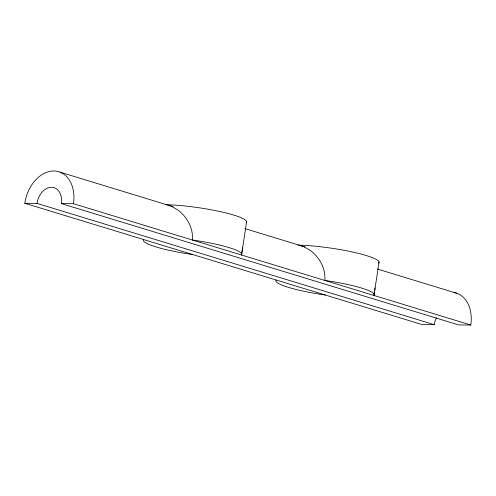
<?xml version="1.0" encoding="UTF-8"?>
<svg xmlns="http://www.w3.org/2000/svg" width="496" height="496" viewBox="0 0 496 496"><rect width="100%" height="100%" fill="white"/><g stroke="black" fill="none" stroke-linecap="round" stroke-linejoin="round"><path stroke-width="0.74" d="M242.6 247.461L241.54 255.025L246.624 221.538M374.505 291.679L373.978 295.461L379.056 261.975M374.716 290.166L375.038 287.897M143.697 239.568L143.363 240.541A49.805 7.192 8.3 0 0 185.926 253.537L192.845 254.572M276.136 280.004L275.795 280.978A49.805 7.192 8.3 0 0 318.358 293.973L325.277 295.015M377.431 269.055L457.337 293.452A33.207 23.87 -73 0 1 470.803 325.023L73.495 203.713A33.207 23.87 -73 0 0 53.89 170.977A33.207 23.87 -73 0 0 24.8 203.267L36.977 203.379L434.279 324.688A16.604 11.935 -73 0 1 436.424 317.824M36.977 203.379A16.604 11.935 -73 0 1 51.522 187.234A16.604 11.935 -73 0 1 61.324 203.602L73.495 203.713M434.279 324.688L422.108 324.576L24.8 203.267M470.803 325.023L458.626 324.911L61.324 203.602M301.115 245.991L303.329 246.431L310.496 250.517C319.641 257.548 325.835 268.677 324.83 280.451L331.75 281.492A49.805 7.192 8.3 0 1 374.313 294.488M167.964 205.418L170.934 206.014L178.058 210.081C187.203 217.105 193.403 228.241 192.398 240.014L199.318 241.056A49.805 7.192 8.3 0 1 241.881 254.051M60.028 172.143L173.228 206.708M244.999 228.619L304.928 246.915M298.127 245.129A49.805 7.192 8.3 0 1 353.636 252.266A49.805 7.192 8.3 0 1 378.634 263.178M165.689 204.693A49.805 7.192 8.3 0 1 221.197 211.829A49.805 7.192 8.3 0 1 246.202 222.741M453.989 292.535A33.207 23.87 -73 0 1 456.692 293.217"/></g></svg>
